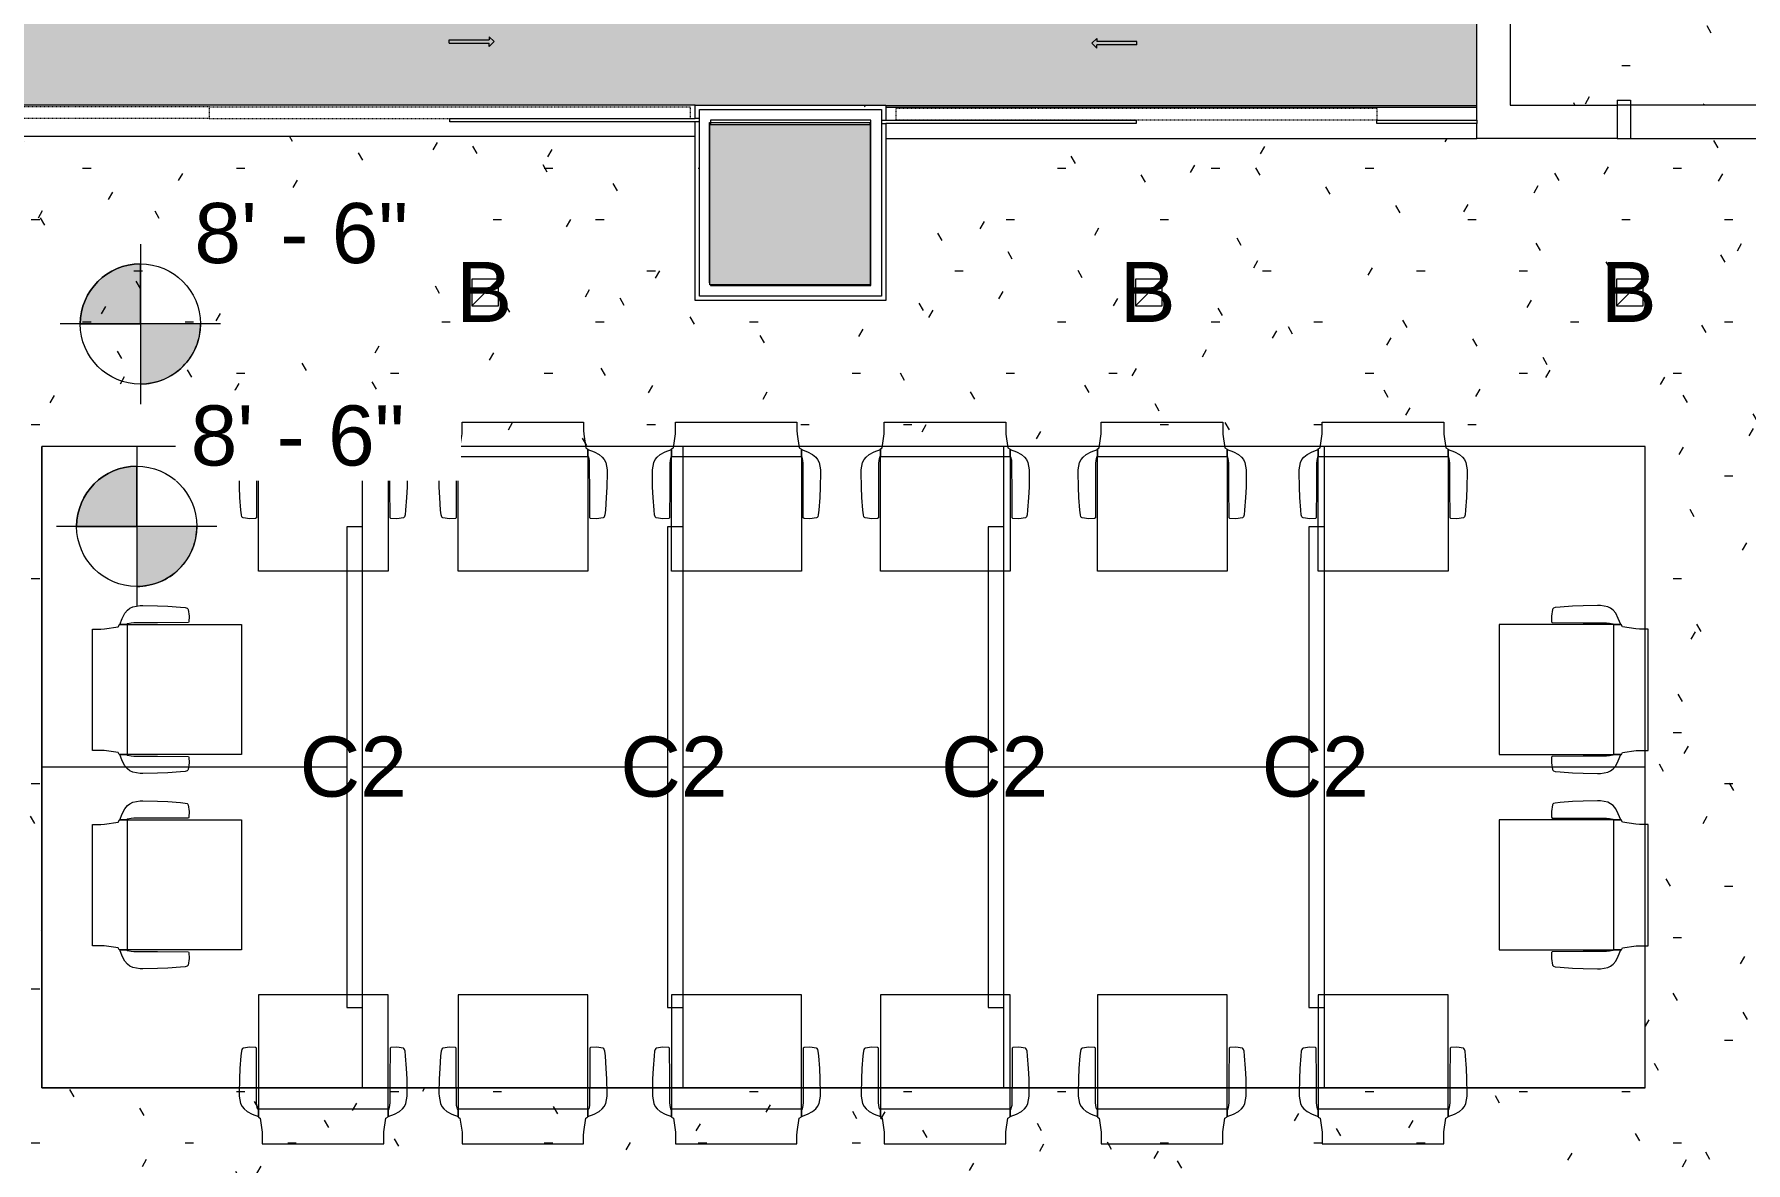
# Model space of a CAD drawing. Header units: inches. Extents: x -1206 to 1060, y -822 to 854.
# Drawn here: x -537.1 to -280.9, y -709.5 to -540.6 of the extents above; entities that cross this region are included whole.
import ezdxf

# ---------------------------------------------------------------- set-up
doc = ezdxf.new("R2010")
doc.units = ezdxf.units.IN
doc.header["$MEASUREMENT"] = 0
doc.linetypes.add('X1$0$Dash 1_16_', pattern=[0.12499999999999999, 0.06249999999999999, -0.06249999999999999])
for name, color, linetype, lineweight in [('X1$0$18_0109_REV_dwg _7_', 8, 'Continuous', 9), ('X1$0$A-CLNG', 13, 'Continuous', 13), ('X1$0$A-CLNG-PATT', 13, 'Continuous', 13), ('X1$0$A-DETL-GENF', 92, 'Continuous', 9), ('X1$0$A-DOOR', 31, 'Continuous', 13), ('X1$0$A-DOOR-FRAM', 31, 'Continuous', 20), ('X1$0$A-WALL', 113, 'Continuous', 13), ('X1$0$A-WALL-PATT', 111, 'Continuous', 13), ('X1$0$BB Columns_Pen_No__7', 250, 'Continuous', 20), ('X1$0$E-LITE-EQPM', 33, 'Continuous', 9), ('X1$0$E-LITE-EQPM-IDEN', 33, 'Continuous', 9), ('X1$0$G-ANNO-DIMS', 111, 'Continuous', 9), ('X1$0$I-FURN', 30, 'Continuous', 9), ('X1$0$I-WALL', 2, 'Continuous', 13), ('X1$0$S-COLS', 52, 'Continuous', 9)]:
    doc.layers.add(name, color=color, linetype=linetype, lineweight=lineweight)
doc.styles.add('X1$0$Arial', font='arial.ttf', dxfattribs={"height": 8.999999999999991})
pattern_1 = [(0, (0, 0), (30.72, 7.68), [1.267, -21.773, 1.267, -21.773, -122.88]), (0, (0, 0), (30.72, 7.68), [-46.08, 1.267, -44.813, 1.267, -21.773, -53.76]), (0, (0, 0), (30.72, 7.68), [-115.2, 1.267, -14.093, 1.267, -37.133]), (120, (11.52, 3.84), (-22.01107510106448, 22.76430040425796), [1.267, -21.773, 1.267, -21.773, -122.88]), (120, (11.52, 3.84), (-22.01107510106448, 22.76430040425796), [-46.07999999999999, 1.267, -44.813, 1.267, -21.773, -53.75999999999999]), (120, (11.52, 3.84), (-22.01107510106448, 22.76430040425796), [-115.2, 1.267, -14.093, 1.267, -37.133]), (240, (15.36, 19.2), (-8.708924898935503, -30.44430040425795), [1.267, -21.773, 1.267, -21.773, -122.88]), (240, (15.36, 19.2), (-8.708924898935503, -30.44430040425795), [-46.08, 1.267, -44.813, 1.267, -21.773, -53.76]), (240, (15.36, 19.2), (-8.708924898935503, -30.44430040425795), [-115.2, 1.267, -14.093, 1.267, -37.133])]

# ---------------------------------------------------------------- blocks, each defined once
blk = doc.blocks.new('X1$0$HermanMiller_Seating_Setu_MultipurposeChair - Lyris Suspension Ribbon Arms 4-Star Base w_ Glides-4836230-FIRST FLOOR RCP')
at = {"layer": 'X1$0$I-FURN'}
for p, q in [((-7.660081655267045, 10.65524397220545), (-8.025956567797373, 9.716193940431864)), ((-7.28431814866553, 11.40648402163082), (-7.660081655267065, 10.6552439722054)), ((-6.878889122830842, 11.86118188942547), (-7.284318148665531, 11.40648402163082)), ((-6.513014210300635, 12.15772401103989), (-6.878889122830844, 11.86118188942547)), ((-6.087808171643699, 12.37518822955605), (-6.513014210300633, 12.15772401103989)), ((-4.990183258732593, 12.57288301730986), (-6.087808171643699, 12.37518822955605)), ((-4.564977307735754, 12.58276770268288), (-4.990183258732597, 12.57288301730986)), ((-2.399393088807168, 12.5432287811419), (-4.564977307735908, 12.58276770268288)), ((-0.8271196051830317, 12.4641508780436), (-2.399393088807242, 12.54322878114191)), ((1.041809246092691, 12.33564930801505), (-0.8271196051837485, 12.46415087804364)), ((1.7636706524021, 12.2565714049168), (1.041809246092597, 12.33564930801506)), ((2.030660500821568, 12.16760875642921), (1.763670652402101, 12.2565714049168)), ((2.149322665414735, 12.08853085333094), (2.03066050082157, 12.16760875642921)), ((2.208653703881176, 11.99956826485966), (2.149322665414736, 12.08853085333094)), ((2.337204374885356, 11.00120976075014), (2.208653703881174, 11.99956826485966)), ((2.317427362063205, 10.12146820131253), (2.337204374885355, 11.00120976075016)), ((-10.35055731700241, 9.131692768627843), (-12.13448781831107, 9.131692768627843)), ((-12.13448781831107, 9.13169276862784), (-12.13448781831106, -9.053128482418739)), ((-8.282027379361004, 9.443106490749544), (-10.35055731700241, 9.131692768627845)), ((-8.129430907832777, 9.714285541977233), (-8.282027379361004, 9.443106490749543)), ((10.17863910128859, 9.714285541977238), (-8.129430907832777, 9.714285541977233)), ((-8.025956567797373, 9.716193940431864), (-7.027216806657174, 9.716193940431861)), ((-7.027216806657176, 9.716193940431861), (-6.869000616419721, 9.834810825087414)), ((-6.945533134710091, -9.714285541979402), (-6.945533134710065, 9.714285541977222)), ((-6.869000616419721, 9.834810825087416), (-6.354798020063181, 9.943542904337349)), ((-6.35479802006318, 9.943542904337349), (-5.909814968584099, 9.973197140505306)), ((-5.909814968584104, 9.973197140505306), (-4.901186701034805, 9.973197140505306)), ((-4.901186701035105, 9.973197140505288), (-2.399393088871447, 9.992966631283437)), ((-2.39939308885357, 9.99296663128375), (2.22843071670332, 10.01273606204629)), ((2.22843071670332, 10.01273606204629), (2.317427362063205, 10.12146820131253)), ((10.1786391012886, -9.714285541979391), (10.1786391012886, 9.714285541977238)), ((-12.13448781831106, -9.053128482418739), (-10.85810115594551, -9.053128482418739)), ((-10.85810115594552, -9.053128482418739), (-10.30427957775239, -9.09087459690774)), ((-10.30427957775247, -9.090874596907735), (-8.277795932283981, -9.380261754732752)), ((-8.277795932283981, -9.380261754732752), (-8.077004070056875, -9.714285541979402)), ((-8.07700407005687, -9.714285541979402), (10.1786391012886, -9.714285541979397)), ((-7.027216806657165, -9.71350788426166), (-8.025956567797367, -9.713507884261654)), ((-8.025956567797367, -9.713507884261654), (-7.660081655267036, -10.65255791603522)), ((-6.869000616419717, -9.83212476891721), (-7.027216806657165, -9.71350788426166)), ((-6.354798020063178, -9.940856848167124), (-6.869000616419716, -9.832124768917206)), ((-5.909814968584084, -9.970511084335097), (-6.354798020063175, -9.940856848167124)), ((-4.901186701042993, -9.970511084335097), (-5.909814968584079, -9.970511084335097)), ((-2.399393088758363, -9.990280575114122), (-4.901186701033896, -9.970511084335087)), ((2.228430716703325, -10.01005000587608), (-2.39939308881842, -9.99028057511369)), ((2.31742736206321, -10.11878214514232), (2.228430716703325, -10.01005000587608)), ((2.33720437488536, -10.99852370457995), (2.31742736206321, -10.11878214514232)), ((-7.660081655267024, -10.65255791603525), (-7.284318148665524, -11.4037979654606)), ((-7.284318148665524, -11.4037979654606), (-6.878889122830847, -11.85849583325525)), ((-6.878889122830853, -11.85849583325525), (-6.513014210300629, -12.15503795486967)), ((-6.513014210300632, -12.15503795486966), (-6.087808171643688, -12.37250217338582)), ((-6.087808171643688, -12.37250217338582), (-4.990183258732588, -12.57019696113964)), ((-4.99018325873259, -12.57019696113964), (-4.564977307735768, -12.58008164651266)), ((-4.564977307735774, -12.58008164651266), (-2.399393088806776, -12.54054272497168)), ((-2.399393088807316, -12.5405427249717), (-0.8271196051832662, -12.4614648218734)), ((-0.8271196051835753, -12.46146482187341), (1.041809246092597, -12.33296325184483)), ((1.041809246092695, -12.33296325184482), (1.763670652402092, -12.25388534874657)), ((1.763670652402092, -12.25388534874657), (2.030660500821582, -12.16492270025899)), ((2.030660500821579, -12.16492270025899), (2.149322665414742, -12.08584479716072)), ((2.149322665414742, -12.08584479716072), (2.208653703881181, -11.99688220868943)), ((2.208653703881181, -11.99688220868944), (2.33720437488536, -10.99852370457995))]:
    blk.add_line(p, q, dxfattribs=at)
blk = doc.blocks.new('X1$0$HermanMiller_Seating_Setu_MultipurposeChair - Lyris Suspension Ribbon Arms 4-Star Base w_ Glides-4890899-FIRST FLOOR RCP')
at = {"layer": 'X1$0$I-FURN'}
for p, q in [((-8.025956567797367, 9.713507884261654), (-7.660081655267036, 10.65255791603522)), ((-7.660081655267024, 10.65255791603525), (-7.284318148665524, 11.4037979654606)), ((-7.284318148665524, 11.4037979654606), (-6.878889122830847, 11.85849583325525)), ((-6.878889122830853, 11.85849583325525), (-6.513014210300629, 12.15503795486967)), ((-6.513014210300632, 12.15503795486966), (-6.087808171643688, 12.37250217338582)), ((-6.087808171643688, 12.37250217338582), (-4.990183258732588, 12.57019696113964)), ((-4.99018325873259, 12.57019696113964), (-4.564977307735768, 12.58008164651266)), ((-4.564977307735774, 12.58008164651266), (-2.399393088806776, 12.54054272497168)), ((-2.399393088807316, 12.5405427249717), (-0.8271196051832662, 12.4614648218734)), ((-0.8271196051835753, 12.46146482187341), (1.041809246092597, 12.33296325184483)), ((1.041809246092695, 12.33296325184482), (1.763670652402092, 12.25388534874657)), ((1.763670652402092, 12.25388534874657), (2.030660500821582, 12.16492270025899)), ((2.030660500821579, 12.16492270025899), (2.149322665414742, 12.08584479716072)), ((2.149322665414742, 12.08584479716072), (2.208653703881181, 11.99688220868943)), ((2.208653703881181, 11.99688220868944), (2.33720437488536, 10.99852370457995)), ((2.33720437488536, 10.99852370457995), (2.31742736206321, 10.11878214514232)), ((-12.13448781831106, 9.053128482418739), (-10.85810115594551, 9.053128482418739)), ((-12.13448781831107, -9.13169276862784), (-12.13448781831106, 9.053128482418739)), ((-10.85810115594552, 9.053128482418739), (-10.30427957775239, 9.09087459690774)), ((-10.30427957775247, 9.090874596907735), (-8.277795932283981, 9.380261754732752)), ((-8.277795932283981, 9.380261754732752), (-8.077004070056875, 9.714285541979402)), ((-8.07700407005687, 9.714285541979402), (10.1786391012886, 9.714285541979397)), ((-7.027216806657165, 9.71350788426166), (-8.025956567797367, 9.713507884261654)), ((-6.869000616419717, 9.83212476891721), (-7.027216806657165, 9.71350788426166)), ((-6.945533134710091, 9.714285541979402), (-6.945533134710065, -9.714285541977222)), ((-6.354798020063178, 9.940856848167124), (-6.869000616419716, 9.832124768917206)), ((-5.909814968584084, 9.970511084335097), (-6.354798020063175, 9.940856848167124)), ((-4.901186701042993, 9.970511084335097), (-5.909814968584079, 9.970511084335097)), ((-2.399393088758363, 9.990280575114122), (-4.901186701033896, 9.970511084335087)), ((2.228430716703325, 10.01005000587608), (-2.39939308881842, 9.99028057511369)), ((2.31742736206321, 10.11878214514232), (2.228430716703325, 10.01005000587608)), ((10.1786391012886, 9.714285541979391), (10.1786391012886, -9.714285541977238)), ((-10.35055731700241, -9.131692768627843), (-12.13448781831107, -9.131692768627843)), ((-8.282027379361004, -9.443106490749544), (-10.35055731700241, -9.131692768627845)), ((-8.129430907832777, -9.714285541977233), (-8.282027379361004, -9.443106490749543)), ((10.17863910128859, -9.714285541977238), (-8.129430907832777, -9.714285541977233)), ((-8.025956567797373, -9.716193940431864), (-7.027216806657174, -9.716193940431861)), ((-7.660081655267045, -10.65524397220545), (-8.025956567797373, -9.716193940431864)), ((-7.027216806657176, -9.716193940431861), (-6.869000616419721, -9.834810825087414)), ((-6.869000616419721, -9.834810825087416), (-6.354798020063181, -9.943542904337349)), ((-6.35479802006318, -9.943542904337349), (-5.909814968584099, -9.973197140505306)), ((-5.909814968584104, -9.973197140505306), (-4.901186701034805, -9.973197140505306)), ((-4.901186701035105, -9.973197140505288), (-2.399393088871447, -9.992966631283437)), ((-2.39939308885357, -9.99296663128375), (2.22843071670332, -10.01273606204629)), ((2.22843071670332, -10.01273606204629), (2.317427362063205, -10.12146820131253)), ((2.317427362063205, -10.12146820131253), (2.337204374885355, -11.00120976075016)), ((-7.28431814866553, -11.40648402163082), (-7.660081655267065, -10.6552439722054)), ((-6.878889122830842, -11.86118188942547), (-7.284318148665531, -11.40648402163082)), ((-6.513014210300635, -12.15772401103989), (-6.878889122830844, -11.86118188942547)), ((-6.087808171643699, -12.37518822955605), (-6.513014210300633, -12.15772401103989)), ((-4.990183258732593, -12.57288301730986), (-6.087808171643699, -12.37518822955605)), ((-4.564977307735754, -12.58276770268288), (-4.990183258732597, -12.57288301730986)), ((-2.399393088807168, -12.5432287811419), (-4.564977307735908, -12.58276770268288)), ((-0.8271196051830317, -12.4641508780436), (-2.399393088807242, -12.54322878114191)), ((1.041809246092691, -12.33564930801505), (-0.8271196051837485, -12.46415087804364)), ((1.7636706524021, -12.2565714049168), (1.041809246092597, -12.33564930801506)), ((2.030660500821568, -12.16760875642921), (1.763670652402101, -12.2565714049168)), ((2.149322665414735, -12.08853085333094), (2.03066050082157, -12.16760875642921)), ((2.208653703881176, -11.99956826485966), (2.149322665414736, -12.08853085333094)), ((2.337204374885356, -11.00120976075014), (2.208653703881174, -11.99956826485966))]:
    blk.add_line(p, q, dxfattribs=at)
blk = doc.blocks.new('X1$0$Booth Seat3 - Booth Seat-5079249-FIRST FLOOR RCP')
at = {"layer": 'X1$0$I-FURN'}
for p, q in [((331.3975749269472, 947.742188345421), (348.3681507654602, 964.7127641839336)), ((348.3681507654602, 964.7127641839336), (443.2309908096821, 869.8499241397093)), ((329.9833613645741, 946.3279747830477), (331.3975749269468, 947.7421883454203)), ((424.8462014087959, 851.4651347388235), (329.9833613645742, 946.3279747830477)), ((331.3975749269468, 947.7421883454203), (426.2604149711686, 852.8793483011962)), ((426.260414971169, 852.8793483011967), (331.3975749269472, 947.742188345421)), ((443.2309908096821, 869.8499241397093), (426.2604149711692, 852.8793483011967)), ((426.2604149711686, 852.8793483011962), (424.846201408796, 851.4651347388235))]:
    blk.add_line(p, q, dxfattribs=at)
blk = doc.blocks.new('X1$0$Booth Seat5 - Booth Seat-5079394-FIRST FLOOR RCP')
at = {"layer": 'X1$0$I-FURN'}
for p, q in [((348.5515841387257, 930.5881791336421), (365.5221599772387, 947.5587549721553)), ((365.5221599772386, 947.5587549721553), (471.5152620571437, 841.565652892247)), ((347.1373705763524, 929.173965571269), (348.5515841387245, 930.5881791336418)), ((348.5515841387245, 930.5881791336418), (454.5446862186304, 824.5950770537338)), ((454.5446862186309, 824.5950770537345), (348.5515841387257, 930.5881791336421)), ((453.1304726562576, 823.1808634913612), (347.1373705763524, 929.173965571269)), ((471.5152620571437, 841.565652892247), (454.5446862186309, 824.5950770537345)), ((454.5446862186304, 824.5950770537338), (453.1304726562576, 823.1808634913612))]:
    blk.add_line(p, q, dxfattribs=at)
blk = doc.blocks.new('X1$0$18_0109_REV_dwg _7_-5631515-FIRST FLOOR RCP')
at = {"layer": 'X1$0$BB Columns_Pen_No__7', "color": 9, "flags": 128}
for points in [[(-6802.689988332128, 2368.816321040758), (-6778.689988332128, 2368.816321040758), (-6778.689988332128, 2368.517166348786)], [(-6802.622412043645, 2344.816321040758), (-6802.689988332128, 2344.816321040758), (-6802.689988332128, 2368.816321040758)]]:
    blk.add_lwpolyline(points, dxfattribs=at)
blk = doc.blocks.new('X1$0$Single Flush - OTJ_SOLIDFLUSH_ALUM-5106307-FIRST FLOOR RCP')
at = {"layer": 'X1$0$A-DOOR-FRAM'}
for p, q in [((-20.00000000000034, 3.249999999999999), (-20.00000000000034, -2.5)), ((-20.00000000000034, 3.249999999999999), (-18.00000000000034, 3.249999999999999)), ((-18.00000000000034, 3.249999999999999), (-18.00000000000034, -2.5)), ((18.00000399999976, 3.249999999999999), (18.00000399999976, -2.5)), ((18.00000399999976, 3.249999999999999), (20.00000399999975, 3.249999999999999)), ((20.00000399999975, 3.249999999999999), (20.00000399999975, -2.5)), ((-20.00000000000034, -2.5), (-18.00000000000034, -2.5)), ((18.00000399999976, -2.5), (20.00000399999975, -2.5))]:
    blk.add_line(p, q, dxfattribs=at)
blk = doc.blocks.new('X1$0$Barn Door - Glass Door - Int-GL1-GLSS-36_ x 96_ D8-5625624-FIRST FLOOR RCP')
at = {"layer": 'X1$0$A-DETL-GENF'}
for p, q in [((17.90625, -11.50000000000001), (17.90625, -11.99999999999999)), ((17.90625, -11.50000000000001), (23.90624999999998, -11.49999999999999)), ((17.90625, -11.99999999999999), (23.90624999999998, -11.99999999999999)), ((24.62032400337104, -11.74999999999999), (23.90624999999999, -11.03592599662894)), ((23.90624999999998, -11.03592599662894), (23.90624999999998, -11.49999999999999)), ((24.62032400337104, -11.74999999999999), (23.90624999999999, -12.46407400337105)), ((23.90624999999999, -12.46407400337105), (23.90624999999999, -12))]:
    blk.add_line(p, q, dxfattribs=at)
at = {"layer": 'X1$0$A-DOOR', "linetype": 'X1$0$Dash 1_16_', "lineweight": 9}
for p, q in [((-18.00000000000052, -0.2499999999999991), (53.99999999999947, -0.2499999999999991)), ((-18.00000000000052, -1.999999999999999), (-18.00000000000052, -0.2499999999999991)), ((-18.00000000000052, -1.999999999999999), (53.99999999999947, -1.999999999999999)), ((53.99999999999947, -1.999999999999999), (53.99999999999947, -0.2499999999999991))]:
    blk.add_line(p, q, dxfattribs=at)
blk = doc.blocks.new('X1$0$Barn Door - Glass Door - Int-GL1-GLSS-36_ x 96_ D7-5625676-FIRST FLOOR RCP')
at = {"layer": 'X1$0$A-DETL-GENF'}
for p, q in [((17.90625, -11.50000000000001), (17.90625, -11.99999999999999)), ((17.90625, -11.50000000000001), (23.90624999999998, -11.49999999999999)), ((17.90625, -11.99999999999999), (23.90624999999998, -11.99999999999999)), ((24.62032400337104, -11.74999999999999), (23.90624999999999, -11.03592599662894)), ((23.90624999999998, -11.03592599662894), (23.90624999999998, -11.49999999999999)), ((24.62032400337104, -11.74999999999999), (23.90624999999999, -12.46407400337105)), ((23.90624999999999, -12.46407400337105), (23.90624999999999, -12))]:
    blk.add_line(p, q, dxfattribs=at)
at = {"layer": 'X1$0$A-DOOR', "linetype": 'X1$0$Dash 1_16_', "lineweight": 9}
for p, q in [((-18.00000000000052, -0.2499999999999991), (53.99999999999947, -0.2499999999999991)), ((-18.00000000000052, -1.999999999999999), (-18.00000000000052, -0.2499999999999991)), ((-18.00000000000052, -1.999999999999999), (53.99999999999947, -1.999999999999999)), ((53.99999999999947, -1.999999999999999), (53.99999999999947, -0.2499999999999991))]:
    blk.add_line(p, q, dxfattribs=at)
blk = doc.blocks.new('X1$0$Barn Door - Glass Door - Int-GL1-GLSS-36_ x 96_-5459487-FIRST FLOOR RCP')
at = {"layer": 'X1$0$A-DETL-GENF'}
for p, q in [((17.90625, 11.50000000000001), (17.90625, 11.99999999999999)), ((17.90625, 11.99999999999999), (23.90624999999998, 11.99999999999999)), ((17.90625, 11.50000000000001), (23.90624999999998, 11.49999999999999)), ((24.62032400337104, 11.74999999999999), (23.90624999999999, 12.46407400337105)), ((23.90624999999999, 12.46407400337105), (23.90624999999999, 12)), ((24.62032400337104, 11.74999999999999), (23.90624999999999, 11.03592599662894)), ((23.90624999999998, 11.03592599662894), (23.90624999999998, 11.49999999999999))]:
    blk.add_line(p, q, dxfattribs=at)
at = {"layer": 'X1$0$A-DOOR', "linetype": 'X1$0$Dash 1_16_', "lineweight": 9}
for p, q in [((-18.00000000000052, 1.999999999999999), (53.99999999999947, 1.999999999999999)), ((-18.00000000000052, 1.999999999999999), (-18.00000000000052, 0.2499999999999991)), ((-18.00000000000052, 0.2499999999999991), (53.99999999999947, 0.2499999999999991)), ((53.99999999999947, 1.999999999999999), (53.99999999999947, 0.2499999999999991))]:
    blk.add_line(p, q, dxfattribs=at)
blk = doc.blocks.new('X1$0$L-Recessed Square Downlight - 4_-4552743-FIRST FLOOR RCP')
at = {"layer": 'X1$0$E-LITE-EQPM'}
for p, q in [((-1.99999999999969, -2.00000000000022), (-1.99999999999969, 1.999999999999777)), ((-1.99999999999969, 1.999999999999777), (2.000000000000309, 1.999999999999777)), ((-1.99999999999969, 1.999999999999777), (2.000000000000309, -2.00000000000022)), ((2.000000000000309, 1.999999999999777), (2.000000000000309, -2.00000000000022)), ((2.000000000000309, -2.00000000000022), (-1.99999999999969, -2.00000000000022))]:
    blk.add_line(p, q, dxfattribs=at)
blk = doc.blocks.new('X1$0$Concrete-Rectangular-Column - 24 X 24-V32-FIRST FLOOR RCP')
at = {"layer": 'X1$0$S-COLS'}
blk.add_hatch(color=7, dxfattribs=at).paths.add_polyline_path([(12, -12.00000000000034), (12, 11.99999999999966), (-12, 11.99999999999966), (-12, -12.00000000000034), (-7.076117538866526, -12.00000000000034)], flags=0)
at = {"layer": 'X1$0$S-COLS', "color": 8, "lineweight": 20}
for p, q in [((-12, 12), (11.99999999999999, 12)), ((-12, -12), (-12, 12)), ((11.99999999999999, 12), (11.99999999999999, -12)), ((11.99999999999999, -12), (-12, -12))]:
    blk.add_line(p, q, dxfattribs=at)
blk = doc.blocks.new('X1$0$Spot Elevations - Spot Elevation - Target Filled-49714-FIRST FLOOR RCP')
at = {"layer": 'X1$0$G-ANNO-DIMS'}
h = blk.add_hatch(color=256, dxfattribs=at)
edge = h.paths.add_edge_path(flags=0)
edge.add_line((1.249000902703301e-16, 0), (-0.09374999999999985, 0))
edge.add_arc((4.891920202254595e-16, -2.60208521396521e-16), 0.09375000000000024, 90.00000000000063, 180.0000000000003, ccw=False)
edge.add_line((1.249000902703301e-16, 0.09375000000000007), (1.249000902703301e-16, 0))
h = blk.add_hatch(color=256, dxfattribs=at)
edge = h.paths.add_edge_path(flags=0)
edge.add_line((1.249000902703301e-16, 0), (0.09375000000000029, 0))
edge.add_arc((2.289834988289385e-16, 6.245004513516504e-17), 0.09374999999999996, 269.99999999999955, 359.99999999999966, ccw=False)
edge.add_line((1.249000902703301e-16, -0.09375), (1.249000902703301e-16, 0))
for p, q in [((-2.706168622523819e-16, 0.1243846875261664), (-2.706168622523819e-16, -0.125)), ((1.249000902703301e-16, 0), (1.249000902703301e-16, 0.09375000000000007)), ((0.1250000000000001, 7.067913962433002e-16), (-0.1249999999999998, 7.067913962433002e-16)), ((-0.09374999999999985, 0), (1.249000902703301e-16, 0)), ((1.249000902703301e-16, 0), (1.249000902703301e-16, -0.09375)), ((0.09375000000000029, 0), (1.249000902703301e-16, 0))]:
    blk.add_line(p, q, dxfattribs=at)
blk.add_circle((1.249000902703301e-16, 0), 0.09375000000000007, dxfattribs=at)
for centre, radius, start, end in [((4.891920202254595e-16, -2.60208521396521e-16), 0.09375000000000024, 90.0000000000002, 179.9999999999999), ((2.289834988289385e-16, 6.245004513516504e-17), 0.09374999999999996, 269.9999999999992, 359.9999999999993)]:
    blk.add_arc(centre, radius, start, end, dxfattribs=at)
blk = doc.blocks.new('X1')
at = {"layer": 'X1$0$A-CLNG-PATT'}
h = blk.add_hatch(dxfattribs=at)
h.set_pattern_fill('FP1_1', color=256, style=0, pattern_type=2)
h.set_pattern_definition(pattern_1)
h.paths.add_polyline_path([(-326.9749493064213, -551.3034225132491), (-321.1820315692584, -551.3034225132491), (-321.1820315692584, -406.1941201481503), (-104.6607779913061, -406.1941201481503), (-104.6607779913061, -343.944120145342), (-281.8643590807015, -343.944120145342), (-281.8643590807005, -8.70125434568905), (-476.1457181878784, -8.70125434568905), (-476.1457181878782, -246.007859512511), (-794.4294770481946, -246.00785951251), (-794.4294770481947, -455.2963474559088), (-794.5857920039754, -455.2963474559088), (-794.5857920039754, -551.3034225132491), (-768.9294770482086, -551.3034225132491), (-768.9294770482086, -551.2152997941719), (-409.6794770481947, -551.2152997941729), (-409.6794770481947, -551.3034225132491), (-349.3101361878238, -551.3034225132491)], flags=0)
h.paths.add_polyline_path([(-365.675925315433, -515.194120145342), (-749.8357920039759, -515.194120145342), (-749.8357920039754, -384.2963474559099), (-365.6759253154311, -384.2963474559099), (-365.6759253154315, -510.3061674075047)], flags=0)
h.paths.add_polyline_path([(-346.9294770482089, -343.9441201453427), (-425.9294770482089, -343.9441201453423), (-425.9294770482089, -134.9441201453421), (-346.9294770482084, -134.9441201453423), (-346.9294770482089, -339.3191201453424)], flags=0)
h.paths.add_polyline_path([(-351.5544770482088, -339.3191201453424), (-351.5544770482088, -330.7009986856492), (-375.5544770482088, -330.7009986856492), (-375.5544770482088, -308.5691201453421), (-421.3044770482086, -308.5691201453421), (-421.304477048209, -339.3191201453424), (-362.4294770482098, -339.3191201453424)], flags=0)
h.paths.add_polyline_path([(-651.929477048209, -330.7009986856492), (-675.929477048209, -330.7009986856492), (-675.929477048209, -306.7009986856492), (-651.929477048209, -306.7009986856492)], flags=0)
h.paths.add_polyline_path([(-362.4294770482098, -285.5931275518305), (-362.4294770482098, -283.2415650518306), (-410.42947704821, -283.2415650518306), (-410.42947704821, -285.5931275518305), (-365.6759253154311, -285.5931275518305)], flags=0)
h.paths.add_polyline_path([(-299.8643590807009, -279.8955469854116), (-300.6408162160087, -279.7933244642789), (-301.364359080701, -279.4936231967652), (-301.9856794242607, -279.0168673289713), (-302.4624352920543, -278.395546985412), (-302.7621365595683, -277.6720041207196), (-302.864359080701, -276.8955469854116), (-302.7621365595683, -276.119089850104), (-302.4624352920545, -275.3955469854118), (-301.9856794242607, -274.7742266418521), (-301.364359080701, -274.2974707740584), (-300.6408162160087, -273.9977695065447), (-299.864359080701, -273.8955469854116), (-299.0879019453934, -273.9977695065447), (-298.364359080701, -274.2974707740584), (-297.7430387371414, -274.7742266418521), (-297.2662828693479, -275.3955469854118), (-296.9665816018338, -276.119089850104), (-296.8643590807009, -276.8955469854126), (-296.9665816018336, -277.6720041207192), (-297.2662828693481, -278.395546985412), (-297.7430387371412, -279.0168673289713), (-298.364359080701, -279.4936231967652), (-299.0879019453934, -279.7933244642789)], flags=0)
h.paths.add_polyline_path([(-410.42947704821, -240.1748214966055), (-362.4294770482098, -240.1748214966055), (-362.4294770482098, -237.8232589966065), (-410.42947704821, -237.8232589966065)], flags=0)
h.paths.add_polyline_path([(-299.864359080701, -212.8469738254874), (-300.6408162160087, -212.7447513043484), (-301.364359080701, -212.4450500368342), (-301.9856794242607, -211.9682941690406), (-302.4624352920545, -211.3469738254809), (-302.7621365595681, -210.6234309607886), (-302.864359080701, -209.8469738254811), (-302.7621365595681, -209.0705166901732), (-302.4624352920545, -208.3469738254811), (-301.9856794242607, -207.7256534819215), (-301.364359080701, -207.2488976141277), (-300.6408162160087, -206.949196346614), (-299.864359080701, -206.8469738254809), (-299.0879019453932, -206.949196346614), (-298.364359080701, -207.2488976141277), (-297.7430387371412, -207.7256534819215), (-297.2662828693479, -208.3469738254811), (-296.9665816018336, -209.0705166901735), (-296.864359080701, -209.8469738254811), (-296.9665816018338, -210.6234309607886), (-297.2662828693479, -211.3469738254809), (-297.7430387371414, -211.9682941690406), (-298.4640024154911, -212.4863236575046), (-299.0879019453934, -212.7447513043484)], flags=0)
h.paths.add_polyline_path([(-362.4294770482098, -194.8607106618027), (-362.4294770482098, -192.509148161804), (-410.42947704821, -192.509148161804), (-410.42947704821, -194.8607106618027), (-363.0626604237056, -194.8607106618027)], flags=0)
h.paths.add_polyline_path([(-391.8966361878238, -149.6199013953381), (-362.4294770482098, -149.6199013953381), (-362.4294770482098, -147.2683388953382), (-410.42947704821, -147.2683388953382), (-410.42947704821, -149.6199013953381), (-407.4719493144545, -149.6199013953381)], flags=0)
h.paths.add_polyline_path([(-299.864359080701, -145.7984006655506), (-300.6408162160087, -145.6961781444177), (-301.4003236878238, -145.3688802632462), (-301.9856794242607, -144.9197210091101), (-302.4624352920543, -144.2984006655504), (-302.7621365595681, -143.5748578008579), (-302.8643590807009, -142.7984006655504), (-302.7621365595681, -142.0219435302426), (-302.4624352920541, -141.2984006655504), (-301.9856794242605, -140.6770803219908), (-301.3643590807009, -140.200324454197), (-300.6408162160085, -139.9006231866831), (-299.8643590807007, -139.7984006655774), (-299.0879019453931, -139.9006231866831), (-298.3643590807009, -140.200324454197), (-297.7430387371409, -140.6770803219908), (-297.2662828693476, -141.2984006655504), (-296.9665816018334, -142.021943530243), (-296.8643590807009, -142.7984006655473), (-296.9665816018336, -143.5748578008579), (-297.2662828693476, -144.2984006655504), (-297.7430387371412, -144.9197210091101), (-298.3643590807009, -145.3964768769037), (-299.0879019453932, -145.6961781444177)], flags=0)
h.paths.add_polyline_path([(-351.8357920039767, -93.1941201453419), (-378.1794770482085, -93.1941201453419), (-378.1794770482085, -64.6941201453419), (-349.6794770482085, -64.6941201453419), (-349.6794770482085, -93.1941201453419), (-350.3044770482084, -93.1941201453419)], flags=0)
h.paths.add_polyline_path([(-369.1888555813478, -90.9441201453419), (-351.9294770482085, -90.9441201453419), (-351.9294770482085, -90.70099868564834), (-375.8357920039767, -90.70099868564834), (-375.8357920039767, -66.9441201453419), (-375.9294770482083, -66.9441201453419), (-375.9294770482083, -90.9441201453419), (-369.8708573594471, -90.9441201453419)], flags=0)
h.paths.add_polyline_path([(-299.8643590807007, -78.74982750561973), (-300.6408162160085, -78.64760498448685), (-301.3643590807007, -78.347903716973), (-301.9856794242605, -77.8711478491794), (-302.4624352920541, -77.24982750561956), (-302.7621365595678, -76.52628464092719), (-302.8643590807005, -75.7498275056194), (-302.7621365595678, -74.97337037031211), (-302.4624352920541, -74.24982750561973), (-301.9856794242607, -73.62850716206007), (-301.3643590807005, -73.15175129426596), (-300.640816216008, -72.85205002675211), (-299.8643590807005, -72.7498275056194), (-299.0879019453948, -72.85205002675228), (-298.3643590807005, -73.15175129426613), (-297.7430387371409, -73.62850716206007), (-297.2662828693473, -74.24982750561973), (-296.9665816018336, -74.97337037031211), (-296.8643590807009, -75.74982750561956), (-296.9665816018334, -76.52628464092719), (-297.2662828693473, -77.24982750561956), (-297.7430387371409, -77.8711478491794), (-298.3643590807005, -78.347903716973), (-299.0879019453931, -78.64760498448685)], flags=0)
h = blk.add_hatch(dxfattribs=at)
h.set_pattern_fill('FP1_1', color=256, style=0, pattern_type=2)
h.set_pattern_definition(pattern_1)
h.paths.add_polyline_path([(-78.93203156925863, -579.1941201453483), (-78.93203156925863, -551.189188075625), (-50.93203156925835, -551.189188075625), (-50.93203156925835, -411.1941201481501), (-315.9662842685298, -411.2149836233837), (-315.9662842685298, -453.1941201481495), (-316.1820315692585, -453.1941201481495), (-316.1820315692585, -551.194120145342), (-228.9294770482083, -551.194120145342), (-228.9294770482083, -579.1941201453483), (-93.79113618782388, -579.1941201453483)], flags=0)
h.paths.add_polyline_path([(-221.5506361878239, -529.1965861816054), (-280.4320315692581, -529.1941201467461), (-280.4320315692571, -433.1941201467458), (-88.68203156925777, -433.1941201467458), (-88.69775225514108, -529.1965861816054), (-178.9641361878239, -529.1965861816054)], flags=0)
h = blk.add_hatch(dxfattribs=at)
h.set_pattern_fill('FP1_1', color=256, style=0, pattern_type=2)
h.set_pattern_definition(pattern_1)
h.paths.add_polyline_path([(-258.9294770482083, -747.1941201453432), (-258.9294770482083, -720.1941201453425), (-231.9294770482085, -720.1941201453425), (-231.9294770482085, -581.194120145342), (-258.9294770482083, -581.194120145342), (-258.9294770482083, -556.1941201453416), (-409.6794770481947, -556.1941201453416), (-409.6794770481947, -580.4441201453424), (-438.1794770481948, -580.4441201453424), (-438.1794770481948, -555.8402997941724), (-573.0857920039784, -555.8402997941724), (-573.0857920039784, -580.4441201453427), (-595.7732920039786, -580.4441201453427), (-595.7732920039786, -720.1941201453428), (-573.0857920039784, -720.1941201453428), (-573.0857920039784, -747.1941201453425), (-438.9294770482095, -747.1941201453425), (-438.9294770482095, -720.1941201453425), (-408.9294770482095, -720.1941201453425), (-408.9294770482095, -747.1941201453428), (-264.1371361878238, -747.1941201453432)], flags=0)
h.paths.add_polyline_path([(-370.6033861878237, -698.3191201453433), (-536.0076345260935, -698.3191201453419), (-536.0076345260935, -602.3191201453429), (-296.0076345260921, -602.3191201453426), (-296.0076345260921, -698.3191201453426), (-349.3101361878238, -698.3191201453433)], flags=0)
h.paths.add_polyline_path([(-593.3919619673055, -682.4102035552521), (-593.391961967306, -681.9727035552517), (-594.2022519582358, -680.7365336787022), (-594.7828680781181, -679.1908913336202), (-595.016961967306, -677.9102035552521), (-595.016961967306, -626.9102035552538), (-594.751192735531, -625.4562253750413), (-594.2022519582353, -624.083873431802), (-593.3919619673055, -622.8477035552526), (-593.3919619673055, -622.4102035552521), (-593.2044619673054, -622.4102035552521), (-593.2044619673054, -622.4727035552529), (-593.1419619673056, -622.4727035552529), (-593.1419619673056, -682.3477035552523), (-593.2044619673054, -682.3477035552523), (-593.2044619673054, -682.4102035552521)], flags=0)
h = blk.add_hatch(dxfattribs=at)
h.set_pattern_fill('FP1_28', color=256, style=0, pattern_type=2)
h.set_pattern_definition([(180, (-392.008, -650.319), (5.878304635907295e-15, 48), []), (90, (-392.008, -650.319), (48, -2.939152317953648e-15), [])])
h.paths.add_polyline_path([(-306.7236361878237, -698.3191201453433), (-296.0076345260921, -698.3191201453433), (-296.0076345260921, -602.3191201453426), (-536.0076345260923, -602.3191201453426), (-536.0076345260935, -698.3191201453426), (-344.0076345260927, -698.3191201453433)], flags=0)
h.paths.add_polyline_path([(-394.3591970260927, -686.3191201453423), (-394.3591970260927, -614.3191201453419), (-392.0076345260944, -614.3191201453419), (-392.0076345260927, -686.3191201453423)], flags=0)
h.paths.add_polyline_path([(-442.3591970260927, -686.3191201453423), (-442.3591970260927, -614.3191201453423), (-440.0076345260942, -614.3191201453419), (-440.0076345260927, -686.3191201453423)], flags=0)
h.paths.add_polyline_path([(-488.0076345260945, -686.3191201453423), (-490.3591970260927, -686.3191201453423), (-490.3591970260927, -614.3191201453429), (-488.0076345260945, -614.3191201453423), (-488.0076345260945, -669.1434174075046)], flags=0)
h.paths.add_polyline_path([(-346.3591970260925, -686.3191201453419), (-346.3591970260944, -614.3191201453419), (-344.0076345260944, -614.3191201453419), (-344.0076345260927, -686.3191201453412)], flags=0)
at = {"layer": 'X1$0$A-WALL-PATT', "lineweight": 9}
h = blk.add_hatch(dxfattribs=at)
h.set_pattern_fill('FP1_1', color=256, style=0, pattern_type=2)
h.set_pattern_definition(pattern_1)
h.paths.add_polyline_path([(-409.6794770481947, -551.8402997941733), (-409.6794770481947, -551.2152997941729), (-438.1794770481948, -551.2152997941729), (-438.1794770481948, -551.840299794173), (-410.3044770481949, -551.840299794173)], flags=0)
h = blk.add_hatch(dxfattribs=at)
h.set_pattern_fill('FP1_1', color=256, style=0, pattern_type=2)
h.set_pattern_definition(pattern_1)
h.paths.add_polyline_path([(-438.1794770481948, -580.4441201453424), (-437.5544770481947, -580.4441201453424), (-437.5544770481947, -553.6784225132486), (-438.1794770481948, -553.6784225132486), (-438.1794770481948, -578.1941201453424)], flags=0)
h.paths.add_polyline_path([(-437.5544770481947, -553.1784225132487), (-437.5544770481947, -551.840299794173), (-438.1794770481948, -551.840299794173), (-438.1794770481948, -553.1784225132487)], flags=0)
at = {"layer": 'X1$0$A-CLNG'}
for p, q in [((-321.1820315692582, -551.3034225132484), (-409.6794770481945, -551.3034225132482)), ((-296.0076345260948, -602.3191201453426), (-536.0076345260933, -602.3191201453418)), ((-536.0076345260933, -602.3191201453418), (-536.0076345260935, -698.3191201453418)), ((-296.0076345260922, -698.3191201453426), (-296.0076345260948, -602.3191201453426)), ((-488.0076345260942, -614.3191201453417), (-490.3591970260943, -614.3191201453418)), ((-490.3591970260943, -614.3191201453417), (-490.3591970260925, -686.3191201453417)), ((-488.0076345260925, -686.3191201453417), (-488.0076345260942, -614.3191201453417)), ((-440.0076345260942, -614.3191201453415), (-442.3591970260943, -614.3191201453416)), ((-442.3591970260943, -614.3191201453415), (-442.3591970260925, -686.3191201453415)), ((-440.0076345260925, -686.3191201453415), (-440.0076345260942, -614.3191201453415)), ((-392.0076345260942, -614.3191201453413), (-394.3591970260943, -614.3191201453415)), ((-394.3591970260943, -614.3191201453413), (-394.3591970260925, -686.3191201453413)), ((-392.0076345260925, -686.3191201453413), (-392.0076345260942, -614.3191201453413)), ((-344.0076345260943, -614.3191201453411), (-346.3591970260943, -614.3191201453412)), ((-346.3591970260943, -614.3191201453411), (-346.3591970260925, -686.3191201453411)), ((-344.0076345260924, -686.3191201453411), (-344.0076345260942, -614.3191201453411)), ((-490.3591970260925, -686.3191201453417), (-488.0076345260925, -686.3191201453416)), ((-442.3591970260925, -686.3191201453415), (-440.0076345260925, -686.3191201453415)), ((-394.3591970260925, -686.3191201453413), (-392.0076345260925, -686.3191201453412)), ((-346.3591970260925, -686.3191201453411), (-344.0076345260924, -686.3191201453411)), ((-536.0076345260935, -698.3191201453418), (-296.0076345260922, -698.3191201453426))]:
    blk.add_line(p, q, dxfattribs=at)
at = {"layer": 'X1$0$A-WALL', "lineweight": 9}
for p, q in [((-438.1794770481947, -551.2152997941723), (-573.0857920039781, -551.2152997941719)), ((-321.1820315692584, -551.5691201453413), (-409.6794770481947, -551.5691201453411)), ((-573.0857920039781, -555.8402997941719), (-438.1794770481947, -555.8402997941723)), ((-409.6794770481947, -556.1941201453411), (-321.1820315692584, -556.1941201453413))]:
    blk.add_line(p, q, dxfattribs=at)
at = {"layer": 'X1$0$A-WALL'}
for p, q in [((-437.5544770481946, -553.178422513248), (-438.1794770481947, -553.178422513248)), ((-437.5544770481946, -579.8191201453417), (-437.5544770481946, -551.8402997941723)), ((-437.5544770481946, -551.8402997941723), (-410.3044770481947, -551.8402997941724)), ((-410.3044770481947, -551.8402997941724), (-410.3044770481947, -579.8191201453417)), ((-409.6794770481947, -551.8402997941723), (-409.6794770481947, -553.428422513248)), ((-437.5544770481946, -553.6784225132479), (-438.1794770481947, -553.6784225132479)), ((-410.3044770481947, -553.428422513248), (-409.6794770481947, -553.428422513248)), ((-410.3044770481947, -553.928422513248), (-409.6794770481947, -553.928422513248)), ((-321.1820315692584, -553.4284225132484), (-321.1820315692584, -553.9284225132484)), ((-410.3044770481947, -579.8191201453417), (-437.5544770481946, -579.8191201453417))]:
    blk.add_line(p, q, dxfattribs=at)
at = {"layer": 'X1$0$I-WALL'}
for p, q in [((-321.1820315692584, -553.4284225132483), (-321.1820315692583, -477.1941201481488)), ((-316.1820315692583, -477.1941201481488), (-316.1820315692584, -551.1941201453415)), ((-474.9315336904148, -553.6784225132479), (-474.9315336904148, -553.1784225132479)), ((-474.9315336904148, -553.1784225132479), (-438.1794770481947, -553.178422513248)), ((-438.1794770481947, -553.178422513248), (-438.1794770481947, -551.2152997941722)), ((-438.1794770481947, -551.2152997941722), (-409.6794770481947, -551.2152997941723)), ((-409.6794770481947, -551.2152997941723), (-409.6794770481947, -551.8402997941723)), ((-316.1820315692584, -551.1941201453415), (-300.1820315692582, -551.1941201453416)), ((-300.1820315692582, -551.1941201453416), (-300.1820315692582, -556.1941201453416)), ((-438.1794770481947, -553.6784225132479), (-474.9315336904148, -553.6784225132479)), ((-438.1794770481947, -580.4441201453417), (-438.1794770481947, -553.6784225132479)), ((-435.9294770481947, -553.4652997941722), (-435.9294770481947, -554.0856211874801)), ((-411.9294770481947, -553.4652997941722), (-435.9294770481947, -553.4652997941722)), ((-411.9294770481947, -578.1941201453417), (-411.9294770481947, -553.4652997941723)), ((-409.6794770481947, -553.428422513248), (-372.1820315692584, -553.4284225132482)), ((-372.1820315692584, -553.9284225132482), (-409.6794770481947, -553.928422513248)), ((-409.6794770481947, -553.928422513248), (-409.6794770481947, -580.4441201453417)), ((-372.1820315692584, -553.4284225132482), (-372.1820315692584, -553.9284225132482)), ((-336.1820315692584, -553.9284225132483), (-336.1820315692584, -553.4284225132483)), ((-336.1820315692584, -553.4284225132483), (-321.1820315692584, -553.4284225132484)), ((-321.1820315692584, -553.9284225132484), (-336.1820315692584, -553.9284225132483)), ((-321.1820315692584, -556.1941201453415), (-321.1820315692584, -553.9284225132484)), ((-300.1820315692582, -556.1941201453416), (-321.1820315692584, -556.1941201453415)), ((-435.9294770481947, -578.0856211874801), (-435.9294770481947, -578.1941201453417)), ((-435.9294770481947, -578.1941201453417), (-411.9294770481947, -578.1941201453417)), ((-409.6794770481947, -580.4441201453417), (-438.1794770481947, -580.4441201453417))]:
    blk.add_line(p, q, dxfattribs=at)
at = {"layer": 'X1$0$I-WALL', "lineweight": 9}
for p, q in [((-260.1820315692581, -551.1941201453417), (-300.1820315692582, -551.1941201453416)), ((-300.1820315692582, -556.1941201453416), (-260.1820315692581, -556.1941201453416))]:
    blk.add_line(p, q, dxfattribs=at)
at = {"layer": 'X1$0$18_0109_REV_dwg _7_', "color": 253}
blk.add_blockref('X1$0$18_0109_REV_dwg _7_-5631515-FIRST FLOOR RCP', (6366.63045028049, -2922.602787536267), dxfattribs=at)
at = {"layer": 'X1$0$A-DOOR', "rotation": 180}
for name, p in [('X1$0$Barn Door - Glass Door - Int-GL1-GLSS-36_ x 96_ D8-5625624-FIRST FLOOR RCP', (-528.9315336904158, -553.4284225132477)), ('X1$0$Barn Door - Glass Door - Int-GL1-GLSS-36_ x 96_ D7-5625676-FIRST FLOOR RCP', (-354.1820315692584, -553.6784225132483))]:
    blk.add_blockref(name, p, dxfattribs=at)
at = {"layer": 'X1$0$A-DOOR'}
for name, p in [('X1$0$Barn Door - Glass Door - Int-GL1-GLSS-36_ x 96_-5459487-FIRST FLOOR RCP', (-492.9315336904148, -553.4284225132478)), ('X1$0$Single Flush - OTJ_SOLIDFLUSH_ALUM-5106307-FIRST FLOOR RCP', (-280.1820315692582, -553.6941201453416))]:
    blk.add_blockref(name, p, dxfattribs=at)
at = {"layer": 'X1$0$E-LITE-EQPM', "extrusion": (0, 0, -1), "rotation": 180}
for p in [(469.6326345260866, -579.2566201453428), (370.3044770482018, -579.2566201453421), (298.3044770482018, -579.2566201453423)]:
    blk.add_blockref('X1$0$L-Recessed Square Downlight - 4_-4552743-FIRST FLOOR RCP', p, dxfattribs=at)
at = {"layer": 'X1$0$G-ANNO-DIMS', "xscale": 95.99999999999994, "yscale": 95.99999999999994, "zscale": 95.99999999999994}
blk.add_blockref('X1$0$Spot Elevations - Spot Elevation - Target Filled-49714-FIRST FLOOR RCP', (-521.7876974079961, -614.2607380787755), dxfattribs=at)
at = {"layer": 'X1$0$I-FURN'}
for name, p, rotation in [('X1$0$HermanMiller_Seating_Setu_MultipurposeChair - Lyris Suspension Ribbon Arms 4-Star Base w_ Glides-4890899-FIRST FLOOR RCP', (-493.872793150818, -610.7789451350596), 269.9999999999994), ('X1$0$HermanMiller_Seating_Setu_MultipurposeChair - Lyris Suspension Ribbon Arms 4-Star Base w_ Glides-4890899-FIRST FLOOR RCP', (-463.963769491146, -610.77894513506), 269.9999999999994), ('X1$0$HermanMiller_Seating_Setu_MultipurposeChair - Lyris Suspension Ribbon Arms 4-Star Base w_ Glides-4890899-FIRST FLOOR RCP', (-432.0210718696454, -610.7789451350602), 269.9999999999994), ('X1$0$HermanMiller_Seating_Setu_MultipurposeChair - Lyris Suspension Ribbon Arms 4-Star Base w_ Glides-4890899-FIRST FLOOR RCP', (-400.7647231281467, -610.7789451350606), 269.9999999999994), ('X1$0$HermanMiller_Seating_Setu_MultipurposeChair - Lyris Suspension Ribbon Arms 4-Star Base w_ Glides-4890899-FIRST FLOOR RCP', (-368.2837693526423, -610.7789451350609), 269.9999999999994), ('X1$0$HermanMiller_Seating_Setu_MultipurposeChair - Lyris Suspension Ribbon Arms 4-Star Base w_ Glides-4890899-FIRST FLOOR RCP', (-335.2085145527807, -610.7789451350611), 269.9999999999994), ('X1$0$HermanMiller_Seating_Setu_MultipurposeChair - Lyris Suspension Ribbon Arms 4-Star Base w_ Glides-4836230-FIRST FLOOR RCP', (-307.6817922354333, -638.6860631602522), 180), ('X1$0$Booth Seat5 - Booth Seat-5079394-FIRST FLOOR RCP', (2.735663692024843, -1649.682520840589), 44.99999999999995), ('X1$0$Booth Seat3 - Booth Seat-5079249-FIRST FLOOR RCP', (-137.2643363079751, -1649.67758877087), 44.99999999999995), ('X1$0$HermanMiller_Seating_Setu_MultipurposeChair - Lyris Suspension Ribbon Arms 4-Star Base w_ Glides-4836230-FIRST FLOOR RCP', (-307.6817922354335, -667.9360631602535), 180), ('X1$0$HermanMiller_Seating_Setu_MultipurposeChair - Lyris Suspension Ribbon Arms 4-Star Base w_ Glides-4836230-FIRST FLOOR RCP', (-493.8727931508191, -694.5935975235283), 89.99999999999942), ('X1$0$HermanMiller_Seating_Setu_MultipurposeChair - Lyris Suspension Ribbon Arms 4-Star Base w_ Glides-4836230-FIRST FLOOR RCP', (-463.9637694911469, -694.5935975235286), 89.99999999999942), ('X1$0$HermanMiller_Seating_Setu_MultipurposeChair - Lyris Suspension Ribbon Arms 4-Star Base w_ Glides-4836230-FIRST FLOOR RCP', (-432.0210718696463, -694.5935975235288), 89.99999999999942), ('X1$0$HermanMiller_Seating_Setu_MultipurposeChair - Lyris Suspension Ribbon Arms 4-Star Base w_ Glides-4836230-FIRST FLOOR RCP', (-400.7647231281476, -694.5935975235292), 89.99999999999942), ('X1$0$HermanMiller_Seating_Setu_MultipurposeChair - Lyris Suspension Ribbon Arms 4-Star Base w_ Glides-4836230-FIRST FLOOR RCP', (-368.2837693526431, -694.5935975235295), 89.99999999999942), ('X1$0$HermanMiller_Seating_Setu_MultipurposeChair - Lyris Suspension Ribbon Arms 4-Star Base w_ Glides-4836230-FIRST FLOOR RCP', (-335.2085145527818, -694.5935975235298), 89.99999999999942)]:
    blk.add_blockref(name, p, dxfattribs=dict(at, rotation=rotation))
for p in [(-516.2943277014216, -638.6860631602501), (-516.2943277014217, -667.9360631602515)]:
    blk.add_blockref('X1$0$HermanMiller_Seating_Setu_MultipurposeChair - Lyris Suspension Ribbon Arms 4-Star Base w_ Glides-4890899-FIRST FLOOR RCP', p, dxfattribs=at)
at = {"layer": 'X1$0$S-COLS'}
blk.add_blockref('X1$0$Concrete-Rectangular-Column - 24 X 24-V32-FIRST FLOOR RCP', (-423.9919617631554, -566.0856211874798), dxfattribs=at)
at = {"layer": 'X1$0$E-LITE-EQPM-IDEN', "char_height": 8.999999999999991, "attachment_point": 1, "style": 'X1$0$Arial'}
for s, insert, width in [('B', (-473.9846968122669, -574.6668578946073), 10.30199999999999), ('B', (-374.6565393343819, -574.6668578946067), 10.30199999999999), ('B', (-302.656539334382, -574.6668578946069), 10.30199999999999), ('C2', (-497.4086932298219, -645.7293578946063), 19.69499999999998), ('C2', (-449.408693229822, -645.7293578946062), 19.69499999999998), ('C2', (-401.408693229822, -645.7293578946061), 19.69499999999998), ('C2', (-353.408693229822, -645.7293578946059), 19.69499999999998)]:
    blk.add_mtext(s, dxfattribs=dict(at, insert=insert, width=width))
at = {"layer": 'X1$0$G-ANNO-DIMS', "insert": (-513.7188308369779, -596.1528709835225), "char_height": 9, "width": 38.23472022955523, "attachment_point": 1, "line_spacing_factor": 0.9417779076525876, "style": 'X1$0$Arial', "bg_fill": 3, "box_fill_scale": 1.25, "bg_fill_color": 256, "bg_fill_true_color": 13158600, "bg_fill_transparency": 0}
blk.add_mtext('8\' - 6"', dxfattribs=at)
at = {"layer": 'X1$0$G-ANNO-DIMS', "xscale": 95.99999999999994, "yscale": 95.99999999999994, "zscale": 95.99999999999994}
blk.add_blockref('X1$0$Spot Elevations - Spot Elevation - Target Filled-49714-FIRST FLOOR RCP', (-521.2416915741976, -583.9574143029562), dxfattribs=at)
at = {"layer": 'X1$0$G-ANNO-DIMS', "insert": (-513.1728250031794, -565.8495472077032), "char_height": 9, "width": 38.23472022955523, "attachment_point": 1, "line_spacing_factor": 0.9417779076525876, "style": 'X1$0$Arial', "bg_fill": 3, "box_fill_scale": 1.25, "bg_fill_color": 256, "bg_fill_true_color": 13158600, "bg_fill_transparency": 0}
blk.add_mtext('8\' - 6"', dxfattribs=at)

msp = doc.modelspace()

# ---------------------------------------------------------------- block references
at = {"color": 253}
msp.add_blockref('X1', (0, 0), dxfattribs=at)

doc.saveas('drawing.dxf')
